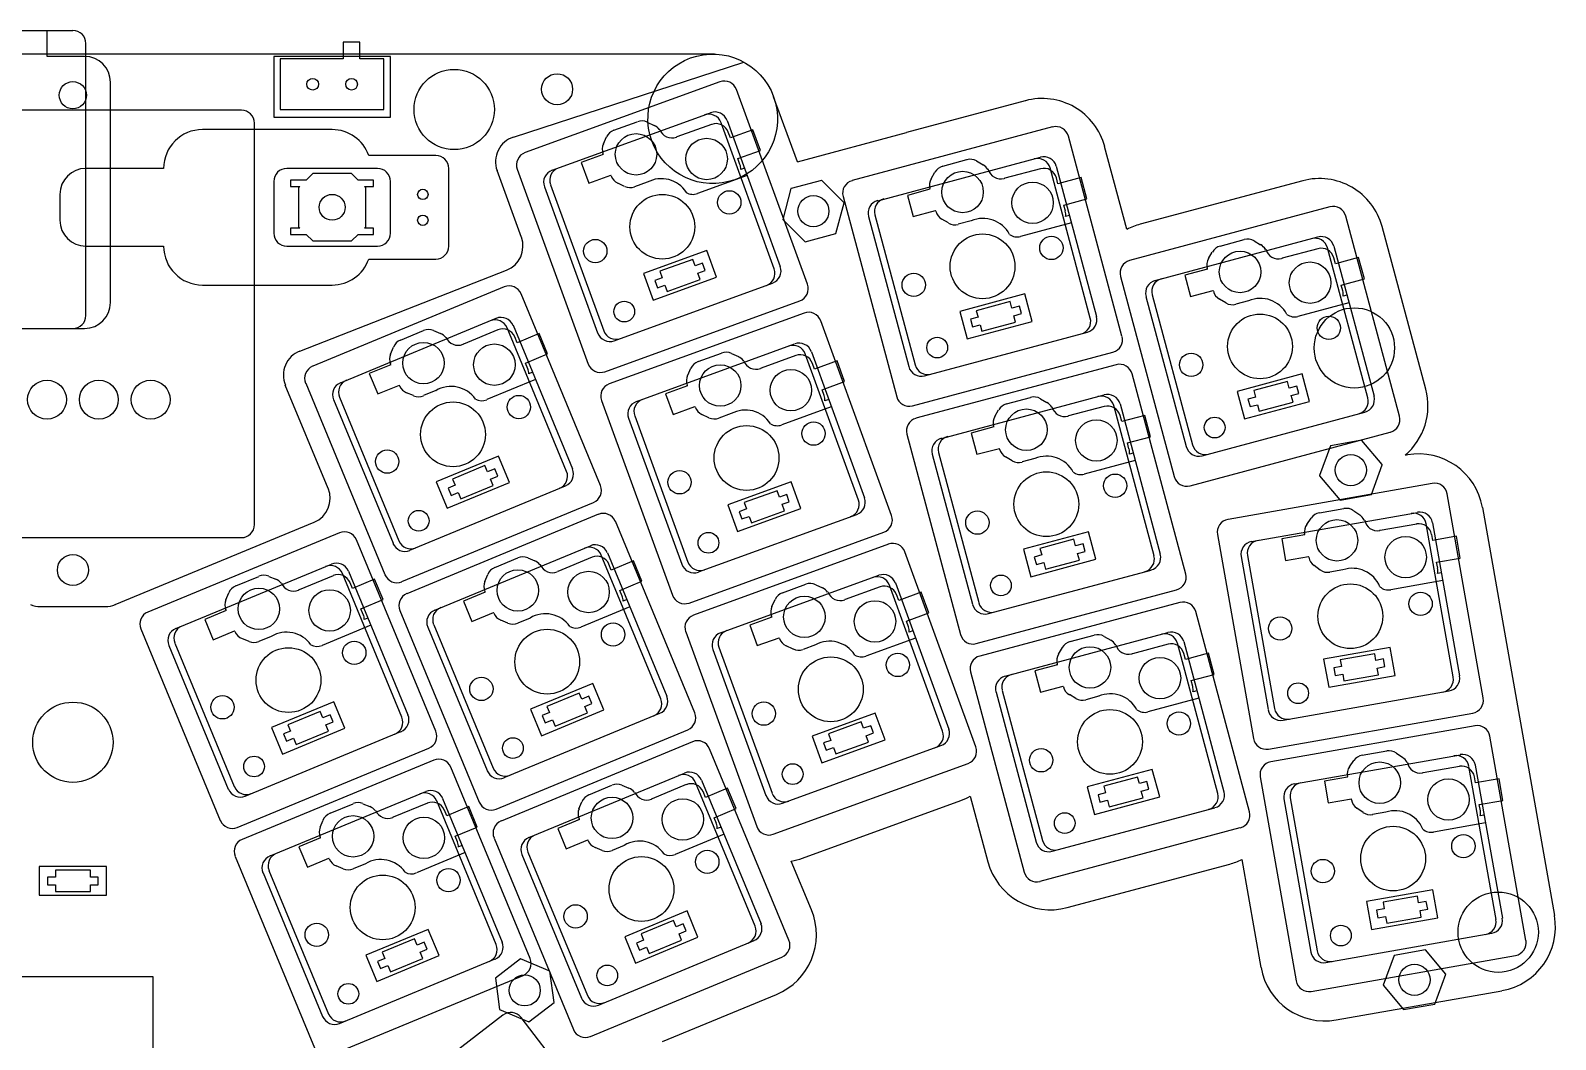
# Model space of a CAD drawing. Header units: millimetres. Extents: x 37 to 266, y -156 to -36.
# Drawn here: x 148.6 to 266.3, y -114 to -36.1 of the extents above; entities that cross this region are included whole.
import ezdxf

# ---------------------------------------------------------------- set-up
doc = ezdxf.new("R2010")
doc.units = ezdxf.units.MM

msp = doc.modelspace()

# ---------------------------------------------------------------- linework, layer by layer
at = {"linetype": 'CONTINUOUS'}
for p, q in [((139.87, -36.07), (151.87, -36.07)), ((149.87, -38.07), (149.87, -36.07)), ((152.87, -58.07), (152.87, -37.07)), ((174.02, -36.97), (172.72, -36.97)), ((172.72, -36.97), (172.72, -38.27)), ((174.02, -38.27), (174.02, -36.97)), ((102.37, -37.87), (201.37, -37.87)), ((152.77, -38.07), (149.87, -38.07)), ((176.37, -38.07), (167.37, -38.07)), ((167.37, -38.07), (167.37, -42.77)), ((172.72, -38.27), (167.87, -38.27)), ((167.87, -38.27), (167.87, -42.17)), ((175.87, -38.27), (174.02, -38.27)), ((175.87, -42.17), (175.87, -38.27)), ((176.37, -42.77), (176.37, -38.07)), ((185.86, -44.3), (203.64, -38.51)), ((201.37, -37.89), (201.37, -37.87)), ((154.77, -57.07), (154.77, -40.07)), ((201.79, -40.03), (186.76, -45.5)), ((208.55, -55.66), (203.07, -40.62)), ((207.77, -46.21), (205.94, -41.18)), ((164.87, -42.22), (138.87, -42.22)), ((167.87, -42.17), (175.87, -42.17)), ((225.36, -41.49), (216.19, -43.95)), ((165.87, -74.22), (165.87, -43.22)), ((167.37, -42.77), (176.37, -42.77)), ((188.85, -46.86), (201.07, -42.42)), ((193.62, -43.77), (195.42, -43.12)), ((196.19, -43.15), (196.72, -43.4)), ((201.15, -43.32), (198.48, -44.29)), ((205.98, -54.46), (201.88, -43.19)), ((202.35, -43.02), (206.45, -54.29)), ((227.46, -43.52), (212, -47.66)), ((171.87, -43.72), (161.87, -43.72)), ((192.81, -44.82), (193.05, -44.29)), ((197.15, -43.71), (197.11, -43.72)), ((198.43, -44.31), (198.43, -44.31)), ((202.6, -44.36), (202.44, -43.92)), ((204.34, -43.73), (202.6, -44.36)), ((204.92, -45.33), (204.34, -43.73)), ((207.77, -46.21), (216.18, -43.95)), ((232.82, -59.68), (228.68, -44.23)), ((179.87, -45.72), (174.7, -45.72)), ((192.79, -45.64), (191.1, -46.26)), ((192.79, -45.64), (192.77, -45.58)), ((203.18, -45.96), (204.92, -45.33)), ((213.97, -49.21), (226.53, -45.84)), ((233.2, -51.42), (231.48, -45.03)), ((158.87, -46.72), (152.87, -46.72)), ((175.37, -46.72), (168.37, -46.72)), ((180.87, -52.72), (180.87, -46.72)), ((186.48, -52.04), (184.6, -46.89)), ((186.16, -46.78), (191.63, -61.82)), ((191.1, -46.26), (191.68, -47.86)), ((203.34, -46.41), (203.18, -45.96)), ((203.69, -46.7), (203.4, -46.81)), ((218.09, -47.51), (218.38, -47.01)), ((218.99, -46.54), (220.85, -46.04)), ((221.6, -46.14), (222.11, -46.44)), ((222.51, -46.79), (222.47, -46.8)), ((226.53, -46.74), (223.78, -47.48)), ((230.37, -58.27), (227.27, -46.68)), ((227.75, -46.55), (230.86, -58.14)), ((167.37, -47.72), (167.37, -51.72)), ((169.87, -47.62), (168.67, -47.62)), ((168.67, -47.62), (168.67, -48.12)), ((168.67, -48.12), (169.37, -48.12)), ((169.37, -48.12), (169.27, -48.22)), ((169.27, -48.22), (169.27, -51.22)), ((170.37, -47.12), (169.87, -47.62)), ((173.37, -47.12), (170.37, -47.12)), ((173.87, -47.62), (173.37, -47.12)), ((175.07, -47.62), (173.87, -47.62)), ((174.47, -48.22), (174.37, -48.12)), ((174.37, -48.12), (175.07, -48.12)), ((174.47, -51.22), (174.47, -48.22)), ((175.07, -48.12), (175.07, -47.62)), ((176.37, -51.72), (176.37, -47.72)), ((188.25, -48.15), (192.36, -59.42)), ((188.72, -47.98), (192.83, -59.25)), ((191.68, -47.86), (193.38, -47.24)), ((193.4, -47.3), (193.38, -47.24)), ((194.44, -48.11), (193.91, -47.86)), ((196.17, -47.79), (195.21, -48.14)), ((203.9, -47.27), (200.07, -48.66)), ((209.64, -47.65), (207.28, -48.28)), ((209.64, -47.65), (209.64, -47.65)), ((209.65, -47.65), (209.64, -47.65)), ((211.38, -49.38), (209.65, -47.65)), ((223.73, -47.5), (223.73, -47.5)), ((227.88, -47.91), (227.76, -47.45)), ((229.67, -47.43), (227.88, -47.91)), ((230.11, -49.07), (229.67, -47.43)), ((246.77, -47.67), (234.21, -51.03)), ((150.87, -48.72), (150.87, -50.72)), ((207.27, -48.28), (206.64, -50.65)), ((207.28, -48.28), (207.27, -48.28)), ((207.28, -48.28), (207.28, -48.28)), ((210.75, -51.75), (211.38, -49.38)), ((211.3, -48.89), (215.44, -64.34)), ((211.38, -49.38), (211.38, -49.38)), ((211.38, -49.38), (211.38, -49.38)), ((218, -48.33), (216.27, -48.8)), ((216.27, -48.8), (216.71, -50.44)), ((218, -48.33), (217.99, -48.27)), ((228.32, -49.55), (230.11, -49.07)), ((213.26, -50.43), (216.37, -62.02)), ((213.74, -50.3), (216.85, -61.89)), ((216.71, -50.44), (218.44, -49.97)), ((218.46, -50.03), (218.44, -49.97)), ((228.45, -50.01), (228.32, -49.55)), ((228.77, -50.34), (228.47, -50.42)), ((248.87, -49.69), (233.41, -53.83)), ((254.23, -65.85), (250.09, -50.4)), ((169.37, -51.32), (168.67, -51.32)), ((168.67, -51.32), (168.67, -51.82)), ((169.27, -51.22), (169.37, -51.32)), ((174.37, -51.32), (174.47, -51.22)), ((175.07, -51.32), (174.37, -51.32)), ((175.07, -51.82), (175.07, -51.32)), ((206.64, -50.65), (206.64, -50.65)), ((206.64, -50.65), (208.37, -52.39)), ((206.64, -50.65), (206.64, -50.65)), ((208.38, -52.39), (210.74, -51.75)), ((210.74, -51.75), (210.74, -51.75)), ((210.74, -51.75), (210.75, -51.75)), ((219.43, -50.93), (218.93, -50.64)), ((221.18, -50.77), (220.19, -51.03)), ((228.92, -50.92), (224.99, -51.97)), ((256.26, -63.76), (252.89, -51.2)), ((152.87, -52.72), (158.87, -52.72)), ((168.37, -52.72), (175.37, -52.72)), ((168.67, -51.82), (169.87, -51.82)), ((169.87, -51.82), (170.37, -52.32)), ((170.37, -52.32), (173.37, -52.32)), ((173.37, -52.32), (173.87, -51.82)), ((173.87, -51.82), (175.07, -51.82)), ((208.37, -52.39), (208.38, -52.38)), ((208.38, -52.38), (208.38, -52.39)), ((235.38, -55.38), (247.93, -52.01)), ((240.4, -52.71), (242.25, -52.21)), ((243.01, -52.31), (243.52, -52.61)), ((247.94, -52.92), (245.19, -53.65)), ((251.78, -64.44), (248.68, -52.85)), ((249.16, -52.72), (252.27, -64.31)), ((174.7, -53.72), (179.87, -53.72)), ((200.79, -53.06), (195.9, -54.83)), ((199.71, -53.74), (197.17, -54.66)), ((199.89, -54.23), (199.71, -53.74)), ((200.45, -54.03), (199.89, -54.23)), ((200.65, -54.59), (200.45, -54.03)), ((201.54, -55.12), (200.79, -53.06)), ((239.5, -53.68), (239.79, -53.18)), ((243.92, -52.96), (243.88, -52.97)), ((245.14, -53.67), (245.14, -53.67)), ((249.29, -54.08), (249.17, -53.62)), ((251.08, -53.6), (249.29, -54.08)), ((251.52, -55.24), (251.08, -53.6)), ((169.38, -60.82), (185.32, -54.58)), ((195.9, -54.83), (196.65, -56.9)), ((196.65, -56.9), (201.54, -55.12)), ((197.35, -55.16), (196.78, -55.36)), ((197.17, -54.66), (197.35, -55.16)), ((197.73, -56.22), (200.27, -55.29)), ((200.09, -54.8), (200.65, -54.59)), ((200.27, -55.29), (200.09, -54.8)), ((232.7, -55.06), (236.84, -70.51)), ((239.41, -54.5), (237.67, -54.97)), ((237.67, -54.97), (238.11, -56.61)), ((239.41, -54.5), (239.4, -54.44)), ((249.73, -55.72), (251.52, -55.24)), ((161.87, -55.72), (171.87, -55.72)), ((185.15, -55.87), (170.37, -61.99)), ((192.58, -71.19), (186.46, -56.41)), ((193.64, -60.02), (205.85, -55.57)), ((196.78, -55.36), (196.99, -55.93)), ((196.99, -55.93), (197.55, -55.72)), ((197.55, -55.72), (197.73, -56.22)), ((225.32, -56.41), (220.3, -57.76)), ((225.89, -58.54), (225.32, -56.41)), ((235.15, -56.47), (238.26, -68.06)), ((238.11, -56.61), (239.85, -56.14)), ((239.87, -56.2), (239.85, -56.14)), ((249.85, -56.18), (249.73, -55.72)), ((192.91, -62.41), (207.95, -56.94)), ((224.18, -57), (221.58, -57.7)), ((224.32, -57.51), (224.18, -57)), ((224.9, -57.35), (224.32, -57.51)), ((225.06, -57.93), (224.9, -57.35)), ((234.67, -56.6), (237.78, -68.19)), ((240.84, -57.1), (240.34, -56.81)), ((242.59, -56.94), (241.6, -57.2)), ((250.33, -57.09), (246.39, -58.14)), ((250.18, -56.51), (249.88, -56.59)), ((172.52, -63.27), (184.53, -58.29)), ((185.83, -58.83), (190.43, -69.92)), ((208.29, -57.88), (193.25, -63.35)), ((215.04, -73.51), (209.57, -58.48)), ((220.3, -57.76), (220.87, -59.88)), ((220.87, -59.88), (225.89, -58.54)), ((221.71, -58.21), (221.13, -58.36)), ((221.13, -58.36), (221.29, -58.94)), ((221.29, -58.94), (221.87, -58.79)), ((221.58, -57.7), (221.71, -58.21)), ((221.87, -58.79), (222, -59.29)), ((222, -59.29), (224.61, -58.6)), ((224.48, -58.09), (225.06, -57.93)), ((224.61, -58.6), (224.48, -58.09)), ((138.97, -59.07), (152.77, -59.07)), ((177.15, -59.97), (178.92, -59.23)), ((179.69, -59.23), (180.23, -59.46)), ((180.67, -59.75), (180.64, -59.77)), ((184.66, -59.19), (182.02, -60.28)), ((189.96, -70.11), (185.37, -59.02)), ((186.14, -60.17), (185.96, -59.73)), ((187.85, -59.46), (186.14, -60.17)), ((188.5, -61.03), (187.85, -59.46)), ((217.59, -62.73), (230.15, -59.36)), ((176.38, -61.05), (176.61, -60.51)), ((181.98, -60.3), (181.98, -60.3)), ((186.79, -61.74), (188.5, -61.03)), ((195.35, -64.72), (207.56, -60.27)), ((200.12, -61.63), (201.92, -60.97)), ((202.69, -61), (203.22, -61.25)), ((207.65, -61.17), (204.97, -62.15)), ((212.48, -72.32), (208.38, -61.04)), ((208.85, -60.87), (212.95, -72.15)), ((216.66, -65.05), (232.12, -60.91)), ((176.41, -61.87), (174.74, -62.56)), ((176.41, -61.87), (176.38, -61.82)), ((186.98, -62.18), (186.79, -61.74)), ((199.31, -62.67), (199.55, -62.14)), ((203.65, -61.57), (203.61, -61.58)), ((204.93, -62.17), (204.93, -62.16)), ((209.1, -62.22), (208.93, -61.77)), ((210.83, -61.58), (209.1, -62.22)), ((211.42, -63.18), (210.83, -61.58)), ((232.37, -61.87), (216.92, -66.01)), ((171.56, -71.42), (168.26, -63.45)), ((169.83, -63.3), (175.95, -78.08)), ((174.74, -62.56), (175.39, -64.13)), ((175.39, -64.13), (177.06, -63.44)), ((177.08, -63.5), (177.06, -63.44)), ((187.57, -63.01), (183.8, -64.57)), ((187.34, -62.46), (187.05, -62.58)), ((199.29, -63.5), (197.6, -64.11)), ((199.29, -63.5), (199.27, -63.44)), ((209.68, -63.81), (211.42, -63.18)), ((237.74, -78.04), (233.6, -62.58)), ((246.73, -62.58), (241.71, -63.93)), ((245.59, -63.17), (242.99, -63.87)), ((245.73, -63.68), (245.59, -63.17)), ((246.31, -63.53), (245.73, -63.68)), ((246.46, -64.1), (246.31, -63.53)), ((247.3, -64.71), (246.73, -62.58)), ((171.98, -64.57), (176.57, -75.66)), ((172.44, -64.38), (177.03, -75.47)), ((178.16, -64.26), (177.62, -64.04)), ((179.87, -63.87), (178.93, -64.26)), ((192.66, -64.63), (198.13, -79.67)), ((197.6, -64.11), (198.18, -65.71)), ((209.84, -64.26), (209.68, -63.81)), ((210.19, -64.56), (209.9, -64.66)), ((218.89, -67.56), (231.44, -64.19)), ((223.91, -64.89), (225.76, -64.4)), ((226.52, -64.5), (227.03, -64.79)), ((241.71, -63.93), (242.28, -66.06)), ((242.28, -66.06), (247.3, -64.71)), ((243.12, -64.38), (242.54, -64.53)), ((242.54, -64.53), (242.7, -65.11)), ((242.99, -63.87), (243.12, -64.38)), ((245.88, -64.26), (246.46, -64.1)), ((246.02, -64.77), (245.88, -64.26)), ((195.22, -65.83), (199.32, -77.11)), ((198.18, -65.71), (199.87, -65.09)), ((199.89, -65.15), (199.87, -65.09)), ((200.94, -65.96), (200.41, -65.72)), ((202.67, -65.65), (201.71, -66)), ((210.39, -65.12), (206.56, -66.52)), ((223.01, -65.87), (223.3, -65.36)), ((227.43, -65.14), (227.39, -65.15)), ((228.65, -65.85), (228.65, -65.85)), ((231.45, -65.1), (228.7, -65.83)), ((235.29, -76.62), (232.19, -65.03)), ((232.67, -64.9), (235.77, -76.49)), ((232.8, -66.26), (232.68, -65.8)), ((234.59, -65.78), (232.8, -66.26)), ((235.03, -67.43), (234.59, -65.78)), ((239, -68.9), (251.56, -65.54)), ((242.7, -65.11), (243.28, -64.96)), ((243.28, -64.96), (243.41, -65.47)), ((243.41, -65.47), (246.02, -64.77)), ((194.75, -66), (198.85, -77.28)), ((222.92, -66.68), (221.18, -67.15)), ((222.92, -66.68), (222.91, -66.63)), ((216.21, -67.24), (220.35, -82.69)), ((221.18, -67.15), (221.62, -68.79)), ((233.24, -67.91), (235.03, -67.43)), ((233.36, -68.36), (233.24, -67.91)), ((238.07, -71.22), (253.52, -67.08)), ((248.91, -68.13), (248.07, -70.43)), ((251.32, -67.7), (248.91, -68.13)), ((248.91, -68.13), (248.91, -68.13)), ((248.91, -68.13), (248.91, -68.13)), ((251.32, -67.71), (251.32, -67.7)), ((252.9, -69.58), (251.32, -67.71)), ((251.32, -67.71), (251.32, -67.71)), ((184.71, -68.93), (179.91, -70.92)), ((185.56, -70.96), (184.71, -68.93)), ((218.18, -68.78), (221.28, -80.37)), ((218.66, -68.65), (221.77, -80.24)), ((221.62, -68.79), (223.36, -68.33)), ((223.38, -68.38), (223.36, -68.33)), ((224.35, -69.28), (223.84, -68.99)), ((226.1, -69.12), (225.11, -69.38)), ((233.84, -69.27), (229.9, -70.33)), ((233.68, -68.69), (233.39, -68.77)), ((254.85, -68.83), (254.66, -68.87)), ((183.66, -69.66), (181.17, -70.7)), ((183.86, -70.15), (183.66, -69.66)), ((184.42, -69.92), (183.86, -70.15)), ((184.09, -70.7), (184.65, -70.47)), ((184.65, -70.47), (184.42, -69.92)), ((248.07, -70.43), (248.07, -70.44)), ((248.07, -70.44), (249.64, -72.31)), ((248.07, -70.44), (248.07, -70.44)), ((252.06, -71.89), (252.9, -69.59)), ((252.9, -69.59), (252.9, -69.58)), ((252.9, -69.58), (252.9, -69.58)), ((177.88, -76.2), (189.89, -71.23)), ((179.91, -70.92), (180.75, -72.95)), ((180.75, -72.95), (185.56, -70.96)), ((181.37, -71.18), (180.82, -71.41)), ((180.82, -71.41), (181.05, -71.96)), ((181.05, -71.96), (181.6, -71.74)), ((181.17, -70.7), (181.37, -71.18)), ((181.6, -71.74), (181.8, -72.22)), ((181.8, -72.22), (184.3, -71.19)), ((184.3, -71.19), (184.09, -70.7)), ((207.29, -70.91), (202.4, -72.69)), ((206.2, -71.6), (203.67, -72.52)), ((206.38, -72.09), (206.2, -71.6)), ((208.04, -72.98), (207.29, -70.91)), ((256.76, -71.04), (241, -73.81)), ((177.25, -78.62), (192.04, -72.5)), ((202.4, -72.69), (203.15, -74.76)), ((203.67, -72.52), (203.85, -73.01)), ((206.95, -71.88), (206.38, -72.09)), ((206.59, -72.65), (207.15, -72.45)), ((206.77, -73.15), (206.59, -72.65)), ((207.15, -72.45), (206.95, -71.88)), ((249.64, -72.31), (249.65, -72.31)), ((249.65, -72.32), (252.06, -71.89)), ((249.65, -72.31), (249.65, -72.32)), ((252.06, -71.89), (252.06, -71.89)), ((252.06, -71.89), (252.06, -71.89)), ((260.69, -87.6), (257.92, -71.85)), ((260.64, -72.89), (266.19, -104.4)), ((155.14, -80.38), (170.48, -74.03)), ((192.42, -73.42), (177.64, -79.55)), ((199.85, -88.75), (193.73, -73.96)), ((200.14, -77.87), (212.35, -73.43)), ((203.15, -74.76), (208.04, -72.98)), ((203.85, -73.01), (203.28, -73.22)), ((203.28, -73.22), (203.49, -73.78)), ((203.49, -73.78), (204.05, -73.58)), ((204.05, -73.58), (204.23, -74.07)), ((204.23, -74.07), (206.77, -73.15)), ((242.82, -75.52), (255.63, -73.27)), ((247.08, -74.2), (247.41, -73.72)), ((248.06, -73.31), (249.95, -72.97)), ((250.7, -73.14), (251.18, -73.47)), ((251.54, -73.86), (251.51, -73.87)), ((256.79, -74.08), (258.87, -85.9)), ((138.87, -75.22), (164.87, -75.22)), ((172.44, -74.84), (157.66, -80.97)), ((199.41, -80.27), (214.45, -74.79)), ((230.24, -74.77), (225.22, -76.11)), ((230.81, -76.89), (230.24, -74.77)), ((240.19, -74.97), (242.97, -90.73)), ((246.92, -75), (245.15, -75.32)), ((246.92, -75), (246.91, -74.94)), ((252.7, -74.67), (252.7, -74.67)), ((255.56, -74.17), (252.75, -74.66)), ((258.38, -85.98), (256.29, -74.16)), ((256.8, -75.45), (256.72, -74.98)), ((258.62, -75.12), (256.8, -75.45)), ((258.92, -76.8), (258.62, -75.12)), ((179.87, -90.17), (173.75, -75.38)), ((179.79, -80.82), (191.8, -75.85)), ((193.11, -76.39), (197.7, -87.47)), ((214.79, -75.73), (199.75, -81.21)), ((221.54, -91.37), (216.07, -76.33)), ((225.22, -76.11), (225.79, -78.24)), ((229.1, -75.35), (226.49, -76.05)), ((226.49, -76.05), (226.63, -76.56)), ((229.24, -75.86), (229.1, -75.35)), ((229.82, -75.71), (229.24, -75.86)), ((229.39, -76.44), (229.97, -76.29)), ((229.53, -76.95), (229.39, -76.44)), ((229.97, -76.29), (229.82, -75.71)), ((245.15, -75.32), (245.44, -76.99)), ((159.81, -82.24), (171.82, -77.26)), ((184.42, -77.52), (186.19, -76.79)), ((186.96, -76.79), (187.5, -77.01)), ((187.94, -77.31), (187.91, -77.32)), ((191.93, -76.74), (189.29, -77.83)), ((197.24, -87.66), (192.64, -76.58)), ((193.41, -77.72), (193.23, -77.28)), ((195.12, -77.01), (193.41, -77.72)), ((195.77, -78.58), (195.12, -77.01)), ((225.79, -78.24), (230.81, -76.89)), ((226.63, -76.56), (226.05, -76.72)), ((226.05, -76.72), (226.21, -77.3)), ((226.21, -77.3), (226.79, -77.14)), ((226.79, -77.14), (226.92, -77.65)), ((226.92, -77.65), (229.53, -76.95)), ((242.01, -76.68), (244.1, -88.5)), ((242.51, -76.6), (244.59, -88.41)), ((245.44, -76.99), (247.22, -76.68)), ((247.23, -76.74), (247.22, -76.68)), ((248.12, -77.72), (247.64, -77.38)), ((257.09, -77.12), (258.92, -76.8)), ((257.18, -77.59), (257.09, -77.12)), ((164.44, -78.94), (166.22, -78.21)), ((166.98, -78.21), (167.52, -78.43)), ((167.96, -78.73), (167.93, -78.74)), ((171.95, -78.16), (169.32, -79.25)), ((177.26, -89.08), (172.67, -78)), ((173.13, -77.81), (177.72, -88.89)), ((173.44, -79.14), (173.26, -78.7)), ((175.15, -78.43), (173.44, -79.14)), ((175.8, -80), (175.15, -78.43)), ((183.65, -78.6), (183.88, -78.06)), ((189.25, -77.85), (189.25, -77.85)), ((194.06, -79.29), (195.77, -78.58)), ((201.85, -82.57), (214.06, -78.13)), ((206.62, -79.48), (208.42, -78.82)), ((215.34, -78.72), (219.45, -90)), ((222.51, -81.08), (235.07, -77.72)), ((249.87, -77.71), (248.87, -77.89)), ((257.57, -78.53), (253.56, -79.24)), ((257.47, -77.94), (257.16, -78)), ((163.68, -80.02), (163.9, -79.48)), ((169.27, -79.27), (169.27, -79.27)), ((174.09, -80.71), (175.8, -80)), ((183.68, -79.43), (182.01, -80.12)), ((183.68, -79.43), (183.65, -79.37)), ((194.25, -79.73), (194.06, -79.29)), ((194.61, -80.01), (194.32, -80.13)), ((205.8, -80.53), (206.05, -80)), ((209.19, -78.86), (209.72, -79.1)), ((210.14, -79.42), (210.11, -79.43)), ((211.43, -80.02), (211.43, -80.02)), ((214.15, -79.03), (211.47, -80)), ((218.98, -90.17), (214.87, -78.9)), ((215.59, -80.07), (215.43, -79.62)), ((217.33, -79.44), (215.59, -80.07)), ((217.91, -81.03), (217.33, -79.44)), ((221.58, -83.4), (237.03, -79.26)), ((149.36, -80.54), (154.38, -80.54)), ((163.7, -80.85), (162.04, -81.53)), ((163.7, -80.85), (163.68, -80.79)), ((174.27, -81.15), (174.09, -80.71)), ((177.1, -80.85), (183.22, -95.63)), ((182.01, -80.12), (182.66, -81.69)), ((182.66, -81.69), (184.33, -81)), ((184.35, -81.05), (184.33, -81)), ((194.84, -80.57), (191.07, -82.13)), ((216.18, -81.67), (217.91, -81.03)), ((237.29, -80.23), (221.84, -84.37)), ((242.66, -96.39), (238.52, -80.93)), ((157.12, -82.27), (163.24, -97.05)), ((162.04, -81.53), (162.69, -83.11)), ((174.86, -81.99), (171.1, -83.55)), ((174.63, -81.43), (174.35, -81.55)), ((179.25, -82.13), (183.84, -93.21)), ((179.71, -81.94), (184.3, -93.02)), ((185.43, -81.82), (184.89, -81.59)), ((187.14, -81.43), (186.2, -81.82)), ((205.79, -81.35), (204.1, -81.97)), ((204.1, -81.97), (204.68, -83.56)), ((205.79, -81.35), (205.77, -81.29)), ((216.34, -82.11), (216.18, -81.67)), ((159.27, -83.55), (163.86, -94.63)), ((159.73, -83.36), (164.32, -94.44)), ((162.69, -83.11), (164.35, -82.42)), ((164.37, -82.47), (164.35, -82.42)), ((165.46, -83.24), (164.91, -83.01)), ((167.17, -82.85), (166.22, -83.24)), ((199.16, -82.49), (204.63, -97.52)), ((204.68, -83.56), (206.37, -82.95)), ((206.39, -83.01), (206.37, -82.95)), ((209.17, -83.5), (208.21, -83.85)), ((216.89, -82.98), (213.06, -84.37)), ((216.69, -82.41), (216.4, -82.52)), ((223.8, -85.91), (236.36, -82.55)), ((228.82, -83.25), (230.68, -82.75)), ((231.44, -82.85), (231.95, -83.14)), ((232.34, -83.49), (232.31, -83.5)), ((236.37, -83.45), (233.62, -84.19)), ((240.21, -94.97), (237.1, -83.38)), ((237.59, -83.25), (240.69, -94.84)), ((201.25, -83.86), (205.35, -95.13)), ((201.72, -83.68), (205.82, -94.96)), ((207.44, -83.82), (206.91, -83.57)), ((227.92, -84.22), (228.22, -83.71)), ((233.57, -84.2), (233.57, -84.2)), ((237.72, -84.62), (237.59, -84.16)), ((239.5, -84.14), (237.72, -84.62)), ((239.94, -85.78), (239.5, -84.14)), ((253.51, -83.69), (248.38, -84.6)), ((248.38, -84.6), (248.77, -86.76)), ((252.32, -84.18), (249.66, -84.65)), ((249.66, -84.65), (249.75, -85.17)), ((252.41, -84.7), (252.32, -84.18)), ((253, -84.59), (252.41, -84.7)), ((253.11, -85.18), (253, -84.59)), ((253.89, -85.86), (253.51, -83.69)), ((221.13, -85.59), (225.27, -101.05)), ((227.84, -85.04), (226.1, -85.5)), ((226.1, -85.5), (226.54, -87.14)), ((227.84, -85.04), (227.82, -84.98)), ((238.16, -86.26), (239.94, -85.78)), ((248.77, -86.76), (253.89, -85.86)), ((249.75, -85.17), (249.16, -85.27)), ((249.16, -85.27), (249.27, -85.86)), ((249.27, -85.86), (249.86, -85.76)), ((249.86, -85.76), (249.95, -86.27)), ((249.95, -86.27), (252.61, -85.81)), ((252.52, -85.29), (253.11, -85.18)), ((252.61, -85.81), (252.52, -85.29)), ((191.98, -86.48), (187.18, -88.47)), ((192.83, -88.52), (191.98, -86.48)), ((223.58, -87.01), (226.69, -98.6)), ((226.54, -87.14), (228.28, -86.68)), ((228.3, -86.74), (228.28, -86.68)), ((238.28, -86.72), (238.16, -86.26)), ((238.6, -87.04), (238.3, -87.12)), ((245.26, -89.31), (258.06, -87.05)), ((172.01, -87.9), (167.2, -89.89)), ((172.85, -89.94), (172.01, -87.9)), ((190.93, -87.22), (188.44, -88.25)), ((188.44, -88.25), (188.64, -88.73)), ((191.14, -87.7), (190.93, -87.22)), ((191.69, -87.47), (191.14, -87.7)), ((191.37, -88.26), (191.92, -88.03)), ((191.92, -88.03), (191.69, -87.47)), ((223.1, -87.14), (226.2, -98.73)), ((229.27, -87.64), (228.76, -87.34)), ((231.02, -87.47), (230.03, -87.74)), ((238.76, -87.62), (234.82, -88.68)), ((170.96, -88.64), (168.46, -89.67)), ((171.16, -89.12), (170.96, -88.64)), ((171.71, -88.89), (171.16, -89.12)), ((171.94, -89.45), (171.71, -88.89)), ((185.15, -93.75), (197.16, -88.78)), ((187.18, -88.47), (188.02, -90.51)), ((188.02, -90.51), (192.83, -88.52)), ((188.64, -88.73), (188.09, -88.96)), ((188.09, -88.96), (188.32, -89.52)), ((188.32, -89.52), (188.87, -89.29)), ((188.87, -89.29), (189.07, -89.77)), ((189.07, -89.77), (191.57, -88.74)), ((191.57, -88.74), (191.37, -88.26)), ((213.78, -88.76), (208.9, -90.54)), ((214.54, -90.83), (213.78, -88.76)), ((244.13, -91.54), (259.88, -88.76)), ((165.17, -95.17), (177.18, -90.2)), ((167.2, -89.89), (168.04, -91.93)), ((168.04, -91.93), (172.85, -89.94)), ((168.66, -90.15), (168.11, -90.38)), ((168.11, -90.38), (168.34, -90.94)), ((168.46, -89.67), (168.66, -90.15)), ((169.09, -91.19), (171.59, -90.16)), ((171.39, -89.68), (171.94, -89.45)), ((171.59, -90.16), (171.39, -89.68)), ((184.53, -96.18), (199.31, -90.05)), ((208.9, -90.54), (209.65, -92.61)), ((212.7, -89.45), (210.17, -90.37)), ((210.17, -90.37), (210.35, -90.87)), ((212.88, -89.94), (212.7, -89.45)), ((213.45, -89.74), (212.88, -89.94)), ((213.09, -90.51), (213.65, -90.3)), ((213.27, -91), (213.09, -90.51)), ((213.65, -90.3), (213.45, -89.74)), ((260.06, -89.75), (244.3, -92.53)), ((263.99, -106.32), (261.21, -90.56)), ((164.55, -97.6), (179.33, -91.47)), ((168.34, -90.94), (168.89, -90.71)), ((168.89, -90.71), (169.09, -91.19)), ((199.69, -90.98), (184.91, -97.1)), ((207.12, -106.3), (201, -91.52)), ((206.63, -95.73), (218.85, -91.28)), ((209.65, -92.61), (214.54, -90.83)), ((210.35, -90.87), (209.78, -91.07)), ((209.78, -91.07), (209.99, -91.64)), ((209.99, -91.64), (210.55, -91.43)), ((210.55, -91.43), (210.73, -91.92)), ((210.73, -91.92), (213.27, -91)), ((251.36, -92.02), (253.25, -91.68)), ((179.71, -92.4), (164.93, -98.52)), ((187.14, -107.72), (181.02, -92.94)), ((205.91, -98.12), (220.94, -92.65)), ((246.12, -94.24), (258.93, -91.98)), ((250.38, -92.91), (250.71, -92.43)), ((254, -91.85), (254.48, -92.19)), ((254.84, -92.57), (254.81, -92.58)), ((258.86, -92.88), (256.05, -93.37)), ((261.68, -104.69), (259.59, -92.88)), ((260.08, -92.79), (262.17, -104.61)), ((187.06, -98.37), (199.07, -93.4)), ((204.51, -105.22), (199.91, -94.13)), ((200.38, -93.94), (204.97, -105.03)), ((235.16, -93.12), (230.13, -94.46)), ((234.02, -93.71), (231.41, -94.41)), ((234.16, -94.21), (234.02, -93.71)), ((234.74, -94.06), (234.16, -94.21)), ((234.89, -94.64), (234.74, -94.06)), ((235.73, -95.24), (235.16, -93.12)), ((243.49, -93.68), (246.27, -109.44)), ((250.22, -93.72), (248.45, -94.03)), ((248.45, -94.03), (248.74, -95.7)), ((250.22, -93.72), (250.21, -93.66)), ((256, -93.38), (256, -93.38)), ((260.1, -94.16), (260.02, -93.69)), ((261.92, -93.84), (260.1, -94.16)), ((262.21, -95.51), (261.92, -93.84)), ((167.08, -99.79), (179.09, -94.82)), ((191.69, -95.08), (193.46, -94.34)), ((194.23, -94.34), (194.77, -94.56)), ((195.21, -94.86), (195.18, -94.88)), ((199.2, -94.29), (196.56, -95.38)), ((200.69, -95.27), (200.5, -94.83)), ((202.39, -94.57), (200.69, -95.27)), ((203.05, -96.14), (202.39, -94.57)), ((221.11, -95.18), (222.47, -100.24)), ((230.13, -94.46), (230.7, -96.59)), ((230.7, -96.59), (235.73, -95.24)), ((231.55, -94.91), (230.97, -95.07)), ((230.97, -95.07), (231.12, -95.65)), ((231.41, -94.41), (231.55, -94.91)), ((231.84, -96), (234.45, -95.3)), ((234.31, -94.79), (234.89, -94.64)), ((234.45, -95.3), (234.31, -94.79)), ((245.8, -95.31), (247.89, -107.12)), ((171.71, -96.5), (173.49, -95.76)), ((174.25, -95.76), (174.79, -95.98)), ((175.23, -96.28), (175.2, -96.3)), ((179.22, -95.71), (176.59, -96.8)), ((184.53, -106.64), (179.94, -95.55)), ((180.4, -95.36), (184.99, -106.45)), ((180.71, -96.69), (180.53, -96.25)), ((182.42, -95.99), (180.71, -96.69)), ((183.07, -97.56), (182.42, -95.99)), ((190.92, -96.16), (191.15, -95.62)), ((196.52, -95.4), (196.52, -95.4)), ((201.34, -96.84), (203.05, -96.14)), ((208.17, -99.96), (220.39, -95.51)), ((227.43, -99.43), (239.98, -96.07)), ((231.12, -95.65), (231.7, -95.49)), ((231.7, -95.49), (231.84, -96)), ((245.31, -95.39), (247.4, -107.21)), ((248.74, -95.7), (250.52, -95.39)), ((250.53, -95.45), (250.52, -95.39)), ((251.42, -96.43), (250.94, -96.1)), ((253.17, -96.42), (252.16, -96.6)), ((260.39, -95.83), (262.21, -95.51)), ((260.48, -96.3), (260.39, -95.83)), ((170.95, -97.58), (171.17, -97.04)), ((176.54, -96.82), (176.54, -96.82)), ((181.36, -98.26), (183.07, -97.56)), ((190.95, -96.98), (189.28, -97.67)), ((189.28, -97.67), (189.93, -99.24)), ((190.95, -96.98), (190.92, -96.92)), ((201.52, -97.28), (201.34, -96.84)), ((201.88, -97.57), (201.59, -97.68)), ((226.5, -101.75), (241.95, -97.61)), ((260.87, -97.25), (256.86, -97.95)), ((260.77, -96.65), (260.46, -96.71)), ((170.97, -98.4), (169.31, -99.09)), ((170.97, -98.4), (170.95, -98.34)), ((181.54, -98.7), (181.36, -98.26)), ((184.37, -98.41), (190.49, -113.19)), ((189.93, -99.24), (191.6, -98.55)), ((191.62, -98.61), (191.6, -98.55)), ((202.11, -98.12), (198.34, -99.68)), ((164.39, -99.83), (170.51, -114.61)), ((169.31, -99.09), (169.96, -100.66)), ((169.96, -100.66), (171.62, -99.97)), ((171.64, -100.03), (171.62, -99.97)), ((182.13, -99.54), (178.37, -101.1)), ((181.9, -98.99), (181.62, -99.1)), ((186.52, -99.68), (191.11, -110.77)), ((186.98, -99.49), (191.57, -110.58)), ((192.7, -99.37), (192.16, -99.15)), ((194.41, -98.98), (193.47, -99.37)), ((154.47, -100.62), (149.27, -100.62)), ((149.27, -100.62), (149.27, -102.82)), ((153.22, -100.89), (150.52, -100.89)), ((150.52, -100.89), (150.52, -101.42)), ((153.22, -101.42), (153.22, -100.89)), ((154.47, -102.82), (154.47, -100.62)), ((166.54, -101.1), (171.13, -112.19)), ((167, -100.91), (171.6, -112)), ((172.73, -100.79), (172.18, -100.57)), ((174.44, -100.4), (173.49, -100.79)), ((208.86, -103.96), (207.29, -100.19)), ((228.59, -103.78), (241.15, -100.42)), ((242.07, -100.07), (243.54, -108.4)), ((150.52, -101.42), (149.92, -101.42)), ((149.92, -101.42), (149.92, -102.02)), ((149.92, -102.02), (150.52, -102.02)), ((150.52, -102.02), (150.52, -102.54)), ((153.82, -101.42), (153.22, -101.42)), ((153.22, -102.54), (153.22, -102.02)), ((153.22, -102.02), (153.82, -102.02)), ((153.82, -102.02), (153.82, -101.42)), ((149.27, -102.82), (154.47, -102.82)), ((150.52, -102.54), (153.22, -102.54)), ((256.8, -102.4), (251.68, -103.31)), ((251.68, -103.31), (252.07, -105.47)), ((255.62, -102.89), (252.96, -103.36)), ((252.96, -103.36), (253.05, -103.88)), ((255.71, -103.41), (255.62, -102.89)), ((256.3, -103.31), (255.71, -103.41)), ((256.41, -103.9), (256.3, -103.31)), ((257.19, -104.57), (256.8, -102.4)), ((199.26, -104.04), (194.45, -106.03)), ((200.1, -106.07), (199.26, -104.04)), ((252.07, -105.47), (257.19, -104.57)), ((253.05, -103.88), (252.46, -103.98)), ((252.46, -103.98), (252.57, -104.57)), ((252.57, -104.57), (253.16, -104.47)), ((253.16, -104.47), (253.25, -104.99)), ((253.25, -104.99), (255.91, -104.52)), ((255.82, -104), (256.41, -103.9)), ((255.91, -104.52), (255.82, -104)), ((179.28, -105.46), (174.47, -107.45)), ((180.12, -107.49), (179.28, -105.46)), ((198.21, -104.77), (195.71, -105.8)), ((195.71, -105.8), (195.91, -106.29)), ((198.41, -105.26), (198.21, -104.77)), ((198.96, -105.03), (198.41, -105.26)), ((198.64, -105.81), (199.19, -105.58)), ((198.84, -106.29), (198.64, -105.81)), ((199.19, -105.58), (198.96, -105.03)), ((248.55, -108.02), (261.36, -105.76)), ((178.23, -106.19), (175.73, -107.22)), ((178.43, -106.67), (178.23, -106.19)), ((178.98, -106.45), (178.43, -106.67)), ((178.66, -107.23), (179.21, -107)), ((179.21, -107), (178.98, -106.45)), ((192.42, -111.31), (204.43, -106.33)), ((194.45, -106.03), (195.29, -108.06)), ((195.29, -108.06), (200.1, -106.07)), ((195.91, -106.29), (195.36, -106.52)), ((195.36, -106.52), (195.59, -107.07)), ((195.59, -107.07), (196.14, -106.84)), ((196.14, -106.84), (196.34, -107.33)), ((196.34, -107.33), (198.84, -106.29)), ((256.23, -107.05), (253.81, -107.48)), ((256.23, -107.05), (256.23, -107.05)), ((257.81, -108.93), (256.23, -107.05)), ((256.23, -107.05), (256.23, -107.05)), ((172.44, -112.73), (184.45, -107.75)), ((174.47, -107.45), (175.32, -109.48)), ((175.32, -109.48), (180.12, -107.49)), ((175.93, -107.71), (175.38, -107.94)), ((175.38, -107.94), (175.61, -108.49)), ((175.73, -107.22), (175.93, -107.71)), ((176.37, -108.75), (178.86, -107.71)), ((178.86, -107.71), (178.66, -107.23)), ((186.41, -107.74), (184.47, -109.23)), ((186.41, -107.74), (186.41, -107.74)), ((188.68, -108.68), (186.41, -107.74)), ((186.41, -107.74), (186.41, -107.74)), ((191.8, -113.73), (206.58, -107.61)), ((247.42, -110.25), (263.18, -107.47)), ((253.81, -107.48), (252.97, -109.78)), ((253.81, -107.48), (253.82, -107.48)), ((253.82, -107.48), (253.81, -107.48)), ((158.07, -109.12), (145.67, -109.12)), ((158.07, -122.32), (158.07, -109.12)), ((171.82, -115.15), (186.6, -109.03)), ((175.61, -108.49), (176.16, -108.26)), ((176.16, -108.26), (176.37, -108.75)), ((184.47, -109.23), (184.47, -109.23)), ((184.47, -109.23), (184.47, -109.23)), ((184.47, -109.23), (184.79, -111.66)), ((189, -111.11), (188.68, -108.68)), ((188.68, -108.68), (188.68, -108.68)), ((188.68, -108.68), (188.68, -108.68)), ((256.97, -111.23), (257.81, -108.93)), ((257.81, -108.93), (257.8, -108.93)), ((257.8, -108.93), (257.81, -108.93)), ((197.37, -114.13), (206.15, -110.49)), ((249.34, -112.45), (262.14, -110.2)), ((252.97, -109.78), (252.98, -109.78)), ((252.97, -109.78), (254.55, -111.66)), ((252.98, -109.78), (252.97, -109.78)), ((184.79, -111.66), (184.79, -111.66)), ((184.79, -111.66), (187.05, -112.6)), ((184.79, -111.66), (184.79, -111.66)), ((187.05, -112.6), (189, -111.11)), ((189, -111.11), (189, -111.11)), ((189, -111.11), (189, -111.11)), ((254.55, -111.66), (256.97, -111.24)), ((254.55, -111.66), (254.55, -111.66)), ((254.55, -111.66), (254.55, -111.66)), ((256.97, -111.24), (256.97, -111.23)), ((256.97, -111.23), (256.97, -111.23)), ((185.05, -112.09), (172.36, -121.83)), ((196.2, -124.97), (186.46, -112.27)), ((187.05, -112.6), (187.05, -112.6)), ((187.05, -112.6), (187.05, -112.6))]:
    msp.add_line(p, q, dxfattribs=at)
for centre, radius in [((170.37, -40.22), 0.45), ((173.37, -40.22), 0.45), ((181.29, -42.17), 3.1), ((189.23, -40.61), 1.2), ((151.87, -41.07), 1.05), ((195.32, -45.63), 1.6), ((200.77, -45.99), 1.6), ((220.52, -48.54), 1.6), ((225.92, -49.37), 1.6), ((171.87, -49.72), 1), ((178.87, -48.72), 0.4), ((197.35, -51.22), 2.5), ((202.52, -49.34), 0.9), ((209.01, -50.02), 1.2), ((178.87, -50.72), 0.4), ((192.18, -53.1), 0.9), ((222.06, -54.28), 2.5), ((227.37, -52.86), 0.9), ((241.93, -54.71), 1.6), ((247.33, -55.54), 1.6), ((216.75, -55.71), 0.9), ((194.41, -57.77), 0.8), ((250.75, -60.58), 3.1), ((243.47, -60.46), 2.5), ((248.78, -59.03), 0.9), ((218.56, -60.55), 0.8), ((178.92, -61.75), 1.6), ((184.39, -61.87), 1.6), ((238.16, -61.88), 0.9), ((201.82, -63.48), 1.6), ((207.27, -63.84), 1.6), ((149.87, -64.57), 1.5), ((153.87, -64.57), 1.5), ((157.87, -64.57), 1.5), ((186.28, -65.14), 0.9), ((181.2, -67.25), 2.5), ((225.44, -66.89), 1.6), ((203.85, -69.07), 2.5), ((209.02, -67.19), 0.9), ((230.84, -67.72), 1.6), ((239.97, -66.72), 0.8), ((176.12, -69.35), 0.9), ((250.48, -70.01), 1.2), ((198.68, -70.95), 0.9), ((226.98, -72.64), 2.5), ((232.29, -71.21), 0.9), ((178.55, -73.92), 0.8), ((221.66, -74.06), 0.9), ((249.41, -75.43), 1.6), ((200.91, -75.62), 0.8), ((254.71, -76.73), 1.6), ((151.87, -77.72), 1.2), ((186.2, -79.3), 1.6), ((191.66, -79.42), 1.6), ((223.48, -78.91), 0.8), ((250.44, -81.29), 2.5), ((166.22, -80.72), 1.6), ((171.68, -80.84), 1.6), ((208.31, -81.34), 1.6), ((255.86, -80.33), 0.9), ((213.76, -81.69), 1.6), ((188.47, -84.8), 2.5), ((193.55, -82.7), 0.9), ((245.02, -82.24), 0.9), ((173.58, -84.11), 0.9), ((168.5, -86.22), 2.5), ((210.35, -86.93), 2.5), ((215.52, -85.05), 0.9), ((230.35, -85.24), 1.6), ((235.75, -86.07), 1.6), ((183.39, -86.9), 0.9), ((246.41, -87.23), 0.8), ((151.87, -91.02), 3.1), ((163.41, -88.32), 0.9), ((205.18, -88.81), 0.9), ((231.89, -90.99), 2.5), ((237.21, -89.57), 0.9), ((185.82, -91.47), 0.8), ((226.58, -92.41), 0.9), ((165.85, -92.89), 0.8), ((207.41, -93.48), 0.8), ((252.71, -94.14), 1.6), ((258.01, -95.44), 1.6), ((193.47, -96.86), 1.6), ((198.93, -96.98), 1.6), ((228.4, -97.26), 0.8), ((173.49, -98.28), 1.6), ((178.95, -98.4), 1.6), ((253.74, -100), 2.5), ((259.16, -99.04), 0.9), ((195.74, -102.35), 2.5), ((200.82, -100.25), 0.9), ((180.85, -101.67), 0.9), ((248.32, -100.96), 0.9), ((175.77, -103.77), 2.5), ((261.85, -105.68), 3.1), ((190.66, -104.46), 0.9), ((170.68, -105.88), 0.9), ((249.71, -105.94), 0.8), ((193.1, -109.02), 0.8), ((255.39, -109.36), 1.2), ((186.73, -110.17), 1.2), ((173.12, -110.44), 0.8)]:
    msp.add_circle(centre, radius, dxfattribs=at)
for centre, radius, start, end in [((151.87, -37.07), 1, 0, 90), ((152.77, -40.07), 2, 0, 90), ((201.24, -42.89), 5, 20, 380), ((202.13, -40.97), 1, 20, 110), ((164.87, -43.22), 1, 0, 90), ((201.41, -43.36), 1, 20, 110), ((226.66, -46.32), 5, 15, 105), ((195.77, -44.05), 1, 65, 110), ((196.3, -44.3), 1, 35.3202, 65), ((200.94, -43.53), 1, 20, 110), ((201.5, -44.26), 1, 20, 110), ((227.72, -44.49), 1, 15, 105), ((161.87, -46.72), 3, 90, 180), ((171.87, -46.72), 3, 19.4712, 90), ((186.48, -46.2), 2, 108.0585, 200), ((193.96, -44.71), 1, 110, 155), ((198.09, -43.37), 1, 200, 290), ((198.82, -45.23), 1, 110, 112.866), ((179.87, -46.72), 1, 0, 90), ((187.1, -46.44), 1, 110, 200), ((193.71, -45.24), 1, 155, 200), ((226.78, -46.81), 1, 15, 105), ((152.87, -48.72), 2, 90, 180), ((168.37, -47.72), 1, 90, 180), ((175.37, -47.72), 1, 0, 90), ((189.19, -47.8), 1, 110, 200), ((189.66, -47.63), 1, 110, 200), ((202.4, -46.75), 1, 356.4218, 20), ((219.25, -47.51), 1, 105, 150), ((221.1, -47.01), 1, 60, 105), ((221.61, -47.3), 1, 30.3202, 60), ((223.47, -46.53), 1, 195, 285), ((226.3, -46.94), 1, 15, 105), ((226.79, -47.71), 1, 15, 105), ((194.34, -46.95), 1, 200, 245), ((194.87, -47.2), 1, 245, 290), ((197.27, -49.81), 2.3, 32.5286, 118.4555), ((212.26, -48.63), 1, 105, 195), ((218.96, -48.01), 1, 150, 195), ((224.04, -48.45), 1, 105, 107.866), ((248.06, -52.5), 5, 15, 105), ((199.72, -47.72), 1, 238.7607, 290), ((214.23, -50.17), 1, 105, 195), ((214.71, -50.04), 1, 105, 195), ((219.43, -49.77), 1, 195, 240), ((222.1, -52.88), 2.3, 27.5286, 113.4555), ((227.48, -50.27), 1, 351.4218, 15), ((249.12, -50.66), 1, 15, 105), ((152.87, -50.72), 2, 180, 270), ((168.37, -51.72), 1, 180, 270), ((175.37, -51.72), 1, 270, 360), ((219.93, -50.07), 1, 240, 285), ((235.51, -55.86), 5, 105, 117.498), ((161.87, -52.72), 3, 180, 270), ((179.87, -52.72), 1, 270, 0), ((184.6, -52.72), 2, 291.3684, 20), ((224.73, -51.01), 1, 233.7607, 285), ((240.66, -53.68), 1, 105, 150), ((242.51, -53.18), 1, 60, 105), ((243.02, -53.47), 1, 30.3202, 60), ((247.71, -53.11), 1, 15, 105), ((248.19, -52.98), 1, 15, 105), ((248.2, -53.88), 1, 15, 105), ((171.87, -52.72), 3, 270, 340.5288), ((233.67, -54.8), 1, 105, 195), ((240.36, -54.18), 1, 150, 195), ((244.88, -52.7), 1, 195, 285), ((245.45, -54.62), 1, 105, 107.866), ((205.04, -54.81), 1, 290, 20), ((205.51, -54.63), 1, 290, 20), ((236.12, -56.21), 1, 105, 195), ((185.53, -56.79), 1, 22.5, 112.5), ((207.61, -56), 1, 290, 20), ((235.64, -56.34), 1, 105, 195), ((240.84, -55.94), 1, 195, 240), ((248.89, -56.44), 1, 351.4218, 15), ((152.77, -57.07), 2, 270, 360), ((241.34, -56.24), 1, 240, 285), ((243.5, -59.05), 2.3, 27.5286, 113.4555), ((151.87, -58.07), 1, 270, 360), ((184.45, -59.41), 1, 22.5, 112.5), ((184.91, -59.22), 1, 22.5, 112.5), ((208.63, -58.82), 1, 20, 110), ((229.41, -58.53), 1, 285, 15), ((229.89, -58.4), 1, 285, 15), ((246.14, -57.18), 1, 233.7607, 285), ((177.53, -60.89), 1, 112.5, 157.5), ((179.31, -60.16), 1, 67.5, 112.5), ((179.85, -60.38), 1, 37.8202, 67.5), ((181.59, -59.37), 1, 202.5, 292.5), ((185.04, -60.11), 1, 22.5, 112.5), ((193.3, -59.08), 1, 200, 290), ((193.77, -58.91), 1, 200, 290), ((231.86, -59.94), 1, 285, 15), ((170.11, -62.68), 2, 111.3684, 202.5), ((177.31, -61.43), 1, 157.5, 202.5), ((182.4, -61.2), 1, 112.5, 115.366), ((202.26, -61.91), 1, 65, 110), ((207.44, -61.38), 1, 20, 110), ((207.91, -61.21), 1, 20, 110), ((207.99, -62.11), 1, 20, 110), ((170.75, -62.92), 1, 112.5, 202.5), ((186.05, -62.56), 1, 358.9218, 22.5), ((192.57, -61.47), 1, 200, 290), ((200.46, -62.57), 1, 110, 155), ((202.8, -62.16), 1, 35.3202, 65), ((204.58, -61.22), 1, 200, 290), ((205.32, -63.09), 1, 110, 112.866), ((217.33, -61.76), 1, 195, 285), ((217.82, -61.63), 1, 195, 285), ((232.63, -62.84), 1, 15, 105), ((172.9, -64.19), 1, 112.5, 202.5), ((173.36, -64), 1, 112.5, 202.5), ((178, -63.12), 1, 202.5, 247.5), ((193.6, -64.29), 1, 110, 200), ((200.21, -63.1), 1, 155, 200), ((178.54, -63.34), 1, 247.5, 292.5), ((181.05, -65.85), 2.3, 35.0286, 120.9555), ((183.42, -63.65), 1, 241.2607, 292.5), ((195.69, -65.66), 1, 110, 200), ((196.16, -65.49), 1, 110, 200), ((208.9, -64.6), 1, 356.4218, 20), ((216.4, -64.08), 1, 195, 285), ((226.02, -65.36), 1, 60, 105), ((231.22, -65.29), 1, 15, 105), ((231.7, -65.16), 1, 15, 105), ((250.82, -64.7), 1, 285, 15), ((251.3, -64.57), 1, 285, 15), ((251.43, -65.05), 5, 310.2685, 15), ((200.83, -64.81), 1, 200, 245), ((203.76, -67.67), 2.3, 32.5286, 118.4555), ((223.87, -66.37), 1, 150, 195), ((224.17, -65.86), 1, 105, 150), ((226.53, -65.65), 1, 30.3202, 60), ((228.39, -64.88), 1, 195, 285), ((228.96, -66.8), 1, 105, 107.866), ((231.71, -66.06), 1, 15, 105), ((253.27, -66.11), 1, 285, 15), ((201.37, -65.06), 1, 245, 290), ((206.22, -65.58), 1, 238.7607, 290), ((217.18, -66.98), 1, 105, 195), ((219.15, -68.52), 1, 105, 195), ((219.63, -68.39), 1, 105, 195), ((238.74, -67.93), 1, 195, 285), ((239.23, -67.8), 1, 195, 285), ((224.34, -68.13), 1, 195, 240), ((224.85, -68.42), 1, 240, 285), ((227.01, -71.23), 2.3, 27.5286, 113.4555), ((232.4, -68.62), 1, 351.4218, 15), ((255.71, -73.76), 5, 10, 100), ((189.04, -70.49), 1, 292.5, 22.5), ((189.5, -70.3), 1, 292.5, 22.5), ((229.64, -69.36), 1, 233.7607, 285), ((237.81, -70.25), 1, 195, 285), ((169.72, -72.18), 2, 292.5, 22.5), ((191.65, -71.58), 1, 292.5, 22.5), ((256.93, -72.02), 1, 10, 100), ((211.54, -72.66), 1, 290, 20), ((212.01, -72.49), 1, 290, 20), ((250.12, -73.96), 1, 55, 100), ((192.8, -74.35), 1, 22.5, 112.5), ((214.1, -73.86), 1, 290, 20), ((241.17, -74.8), 1, 100, 190), ((248.23, -74.29), 1, 100, 145), ((250.6, -74.29), 1, 25.3202, 55), ((252.53, -73.69), 1, 190, 280), ((255.31, -74.34), 1, 10, 100), ((255.8, -74.25), 1, 10, 100), ((164.87, -74.22), 1, 270, 360), ((172.82, -75.77), 1, 22.5, 112.5), ((247.9, -74.77), 1, 145, 190), ((252.92, -75.65), 1, 100, 102.866), ((255.73, -75.15), 1, 10, 100), ((177.49, -75.28), 1, 202.5, 292.5), ((177.95, -75.09), 1, 202.5, 292.5), ((191.72, -76.96), 1, 22.5, 112.5), ((192.18, -76.77), 1, 22.5, 112.5), ((215.13, -76.67), 1, 20, 110), ((243, -76.51), 1, 100, 190), ((243.49, -76.42), 1, 100, 190), ((171.74, -78.38), 1, 22.5, 112.5), ((172.2, -78.19), 1, 22.5, 112.5), ((184.8, -78.45), 1, 112.5, 157.5), ((186.58, -77.71), 1, 67.5, 112.5), ((187.12, -77.94), 1, 37.8202, 67.5), ((188.86, -76.93), 1, 202.5, 292.5), ((192.31, -77.66), 1, 22.5, 112.5), ((199.79, -76.94), 1, 200, 290), ((200.26, -76.76), 1, 200, 290), ((234.32, -76.88), 1, 285, 15), ((234.81, -76.75), 1, 285, 15), ((248.21, -76.56), 1, 190, 235), ((250.6, -79.89), 2.3, 22.5286, 108.4555), ((256.19, -77.76), 1, 346.4218, 10), ((166.6, -79.13), 1, 67.5, 112.5), ((167.14, -79.35), 1, 37.8202, 67.5), ((168.89, -78.35), 1, 202.5, 292.5), ((172.33, -79.08), 1, 22.5, 112.5), ((176.87, -77.7), 1, 202.5, 292.5), ((184.58, -78.99), 1, 157.5, 202.5), ((189.68, -78.75), 1, 112.5, 115.366), ((208.76, -79.76), 1, 65, 110), ((213.93, -79.24), 1, 20, 110), ((214.4, -79.07), 1, 20, 110), ((236.77, -78.29), 1, 285, 15), ((248.69, -76.9), 1, 235, 280), ((164.82, -79.87), 1, 112.5, 157.5), ((169.7, -80.17), 1, 112.5, 115.366), ((178.02, -80.47), 1, 112.5, 202.5), ((193.32, -80.11), 1, 358.9218, 22.5), ((199.07, -79.33), 1, 200, 290), ((206.96, -80.42), 1, 110, 155), ((209.29, -80.01), 1, 35.3202, 65), ((211.08, -79.08), 1, 200, 290), ((211.81, -80.94), 1, 110, 112.866), ((214.49, -79.97), 1, 20, 110), ((253.38, -78.26), 1, 228.7607, 280), ((149.36, -78.54), 2, 247.5, 270), ((154.38, -78.54), 2, 270, 292.5), ((158.04, -81.89), 1, 112.5, 202.5), ((164.6, -80.41), 1, 157.5, 202.5), ((173.35, -81.53), 1, 358.9218, 22.5), ((180.17, -81.74), 1, 112.5, 202.5), ((180.63, -81.55), 1, 112.5, 202.5), ((185.27, -80.67), 1, 202.5, 247.5), ((188.33, -83.4), 2.3, 35.0286, 120.9555), ((206.71, -80.95), 1, 155, 200), ((222.25, -80.12), 1, 195, 285), ((222.73, -79.99), 1, 195, 285), ((237.55, -81.19), 1, 15, 105), ((160.19, -83.16), 1, 112.5, 202.5), ((160.66, -82.97), 1, 112.5, 202.5), ((185.82, -80.89), 1, 247.5, 292.5), ((190.69, -81.2), 1, 241.2607, 292.5), ((200.09, -82.15), 1, 110, 200), ((215.4, -82.46), 1, 356.4218, 20), ((165.3, -82.09), 1, 202.5, 247.5), ((165.84, -82.31), 1, 247.5, 292.5), ((168.35, -84.82), 2.3, 35.0286, 120.9555), ((170.71, -82.62), 1, 241.2607, 292.5), ((202.19, -83.51), 1, 110, 200), ((202.66, -83.34), 1, 110, 200), ((207.33, -82.66), 1, 200, 245), ((210.26, -85.52), 2.3, 32.5286, 118.4555), ((221.32, -82.44), 1, 195, 285), ((229.08, -84.21), 1, 105, 150), ((230.94, -83.71), 1, 60, 105), ((231.45, -84.01), 1, 30.3202, 60), ((233.31, -83.23), 1, 195, 285), ((236.14, -83.64), 1, 15, 105), ((236.62, -83.51), 1, 15, 105), ((236.63, -84.42), 1, 15, 105), ((207.86, -82.91), 1, 245, 290), ((212.72, -83.43), 1, 238.7607, 290), ((222.1, -85.33), 1, 105, 195), ((228.79, -84.72), 1, 150, 195), ((233.88, -85.15), 1, 105, 107.866), ((224.55, -86.75), 1, 105, 195), ((257.88, -86.07), 1, 280, 10), ((224.06, -86.88), 1, 105, 195), ((229.26, -86.48), 1, 195, 240), ((237.31, -86.98), 1, 351.4218, 15), ((257.39, -86.16), 1, 280, 10), ((196.31, -88.05), 1, 292.5, 22.5), ((196.77, -87.86), 1, 292.5, 22.5), ((229.77, -86.77), 1, 240, 285), ((231.93, -89.58), 2.3, 27.5286, 113.4555), ((259.71, -87.78), 1, 280, 10), ((176.33, -89.47), 1, 292.5, 22.5), ((176.8, -89.28), 1, 292.5, 22.5), ((198.93, -89.13), 1, 292.5, 22.5), ((234.56, -87.71), 1, 233.7607, 285), ((245.08, -88.33), 1, 190, 280), ((245.57, -88.24), 1, 190, 280), ((178.95, -90.55), 1, 292.5, 22.5), ((218.04, -90.51), 1, 290, 20), ((218.51, -90.34), 1, 290, 20), ((260.23, -90.73), 1, 10, 100), ((200.07, -91.9), 1, 22.5, 112.5), ((220.6, -91.71), 1, 290, 20), ((243.95, -90.56), 1, 190, 280), ((253.42, -92.67), 1, 55, 100), ((180.1, -93.32), 1, 22.5, 112.5), ((244.47, -93.51), 1, 100, 190), ((251.2, -93.48), 1, 145, 190), ((251.53, -93), 1, 100, 145), ((253.9, -93), 1, 25.3202, 55), ((255.83, -92.4), 1, 190, 280), ((258.61, -93.05), 1, 10, 100), ((259.03, -93.86), 1, 10, 100), ((259.1, -92.96), 1, 10, 100), ((184.76, -92.83), 1, 202.5, 292.5), ((185.23, -92.64), 1, 202.5, 292.5), ((198.99, -94.51), 1, 22.5, 112.5), ((199.45, -94.32), 1, 22.5, 112.5), ((256.22, -94.36), 1, 100, 102.866), ((164.79, -94.25), 1, 202.5, 292.5), ((165.25, -94.06), 1, 202.5, 292.5), ((179.01, -95.93), 1, 22.5, 112.5), ((179.48, -95.74), 1, 22.5, 112.5), ((192.07, -96), 1, 112.5, 157.5), ((193.85, -95.26), 1, 67.5, 112.5), ((194.39, -95.49), 1, 37.8202, 67.5), ((196.14, -94.48), 1, 202.5, 292.5), ((199.58, -95.22), 1, 22.5, 112.5), ((206.29, -94.79), 1, 200, 290), ((206.76, -94.62), 1, 200, 290), ((218.68, -90.81), 5, 290, 299.1017), ((239.24, -95.23), 1, 285, 15), ((239.73, -95.1), 1, 285, 15), ((246.3, -95.22), 1, 100, 190), ((246.79, -95.13), 1, 100, 190), ((173.87, -96.68), 1, 67.5, 112.5), ((174.41, -96.91), 1, 37.8202, 67.5), ((176.16, -95.9), 1, 202.5, 292.5), ((179.6, -96.64), 1, 22.5, 112.5), ((184.14, -95.25), 1, 202.5, 292.5), ((191.85, -96.54), 1, 157.5, 202.5), ((196.95, -96.31), 1, 112.5, 115.366), ((241.69, -96.65), 1, 285, 15), ((251.51, -95.28), 1, 190, 235), ((251.99, -95.61), 1, 235, 280), ((253.9, -98.6), 2.3, 22.5286, 108.4555), ((259.49, -96.47), 1, 346.4218, 10), ((164.17, -96.67), 1, 202.5, 292.5), ((171.87, -97.96), 1, 157.5, 202.5), ((172.09, -97.42), 1, 112.5, 157.5), ((176.97, -97.73), 1, 112.5, 115.366), ((185.29, -98.02), 1, 112.5, 202.5), ((200.59, -97.67), 1, 358.9218, 22.5), ((205.57, -97.18), 1, 200, 290), ((165.31, -99.44), 1, 112.5, 202.5), ((180.62, -99.09), 1, 358.9218, 22.5), ((187.44, -99.3), 1, 112.5, 202.5), ((187.9, -99.11), 1, 112.5, 202.5), ((192.54, -98.22), 1, 202.5, 247.5), ((195.6, -100.95), 2.3, 35.0286, 120.9555), ((227.17, -98.47), 1, 195, 285), ((227.65, -98.34), 1, 195, 285), ((256.68, -96.97), 1, 228.7607, 280), ((167.46, -100.72), 1, 112.5, 202.5), ((167.93, -100.53), 1, 112.5, 202.5), ((193.09, -98.45), 1, 247.5, 292.5), ((197.96, -98.76), 1, 241.2607, 292.5), ((206.46, -95.26), 5, 279.5681, 290), ((172.57, -99.64), 1, 202.5, 247.5), ((173.11, -99.87), 1, 247.5, 292.5), ((175.62, -102.37), 2.3, 35.0286, 120.9555), ((177.98, -100.18), 1, 241.2607, 292.5), ((227.3, -98.95), 5, 195, 285), ((226.24, -100.79), 1, 195, 285), ((239.85, -95.59), 5, 285, 296.3584), ((204.24, -105.87), 5, 292.5, 22.5), ((260.69, -104.87), 1, 280, 10), ((261.18, -104.78), 1, 280, 10), ((261.27, -105.27), 5, 280, 10), ((203.58, -105.6), 1, 292.5, 22.5), ((204.04, -105.41), 1, 292.5, 22.5), ((183.61, -107.02), 1, 292.5, 22.5), ((184.07, -106.83), 1, 292.5, 22.5), ((206.2, -106.68), 1, 292.5, 22.5), ((263.01, -106.49), 1, 280, 10), ((186.22, -108.1), 1, 292.5, 22.5), ((248.38, -107.04), 1, 190, 280), ((248.87, -106.95), 1, 190, 280), ((248.47, -107.53), 5, 190, 280), ((192.5, -110.19), 1, 202.5, 292.5), ((247.25, -109.27), 1, 190, 280), ((192.03, -110.38), 1, 202.5, 292.5), ((172.06, -111.8), 1, 202.5, 292.5), ((172.52, -111.61), 1, 202.5, 292.5), ((185.66, -112.88), 1, 37.5, 127.5), ((191.41, -112.81), 1, 202.5, 292.5)]:
    msp.add_arc(centre, radius, start, end, dxfattribs=at)

doc.saveas('drawing.dxf')
